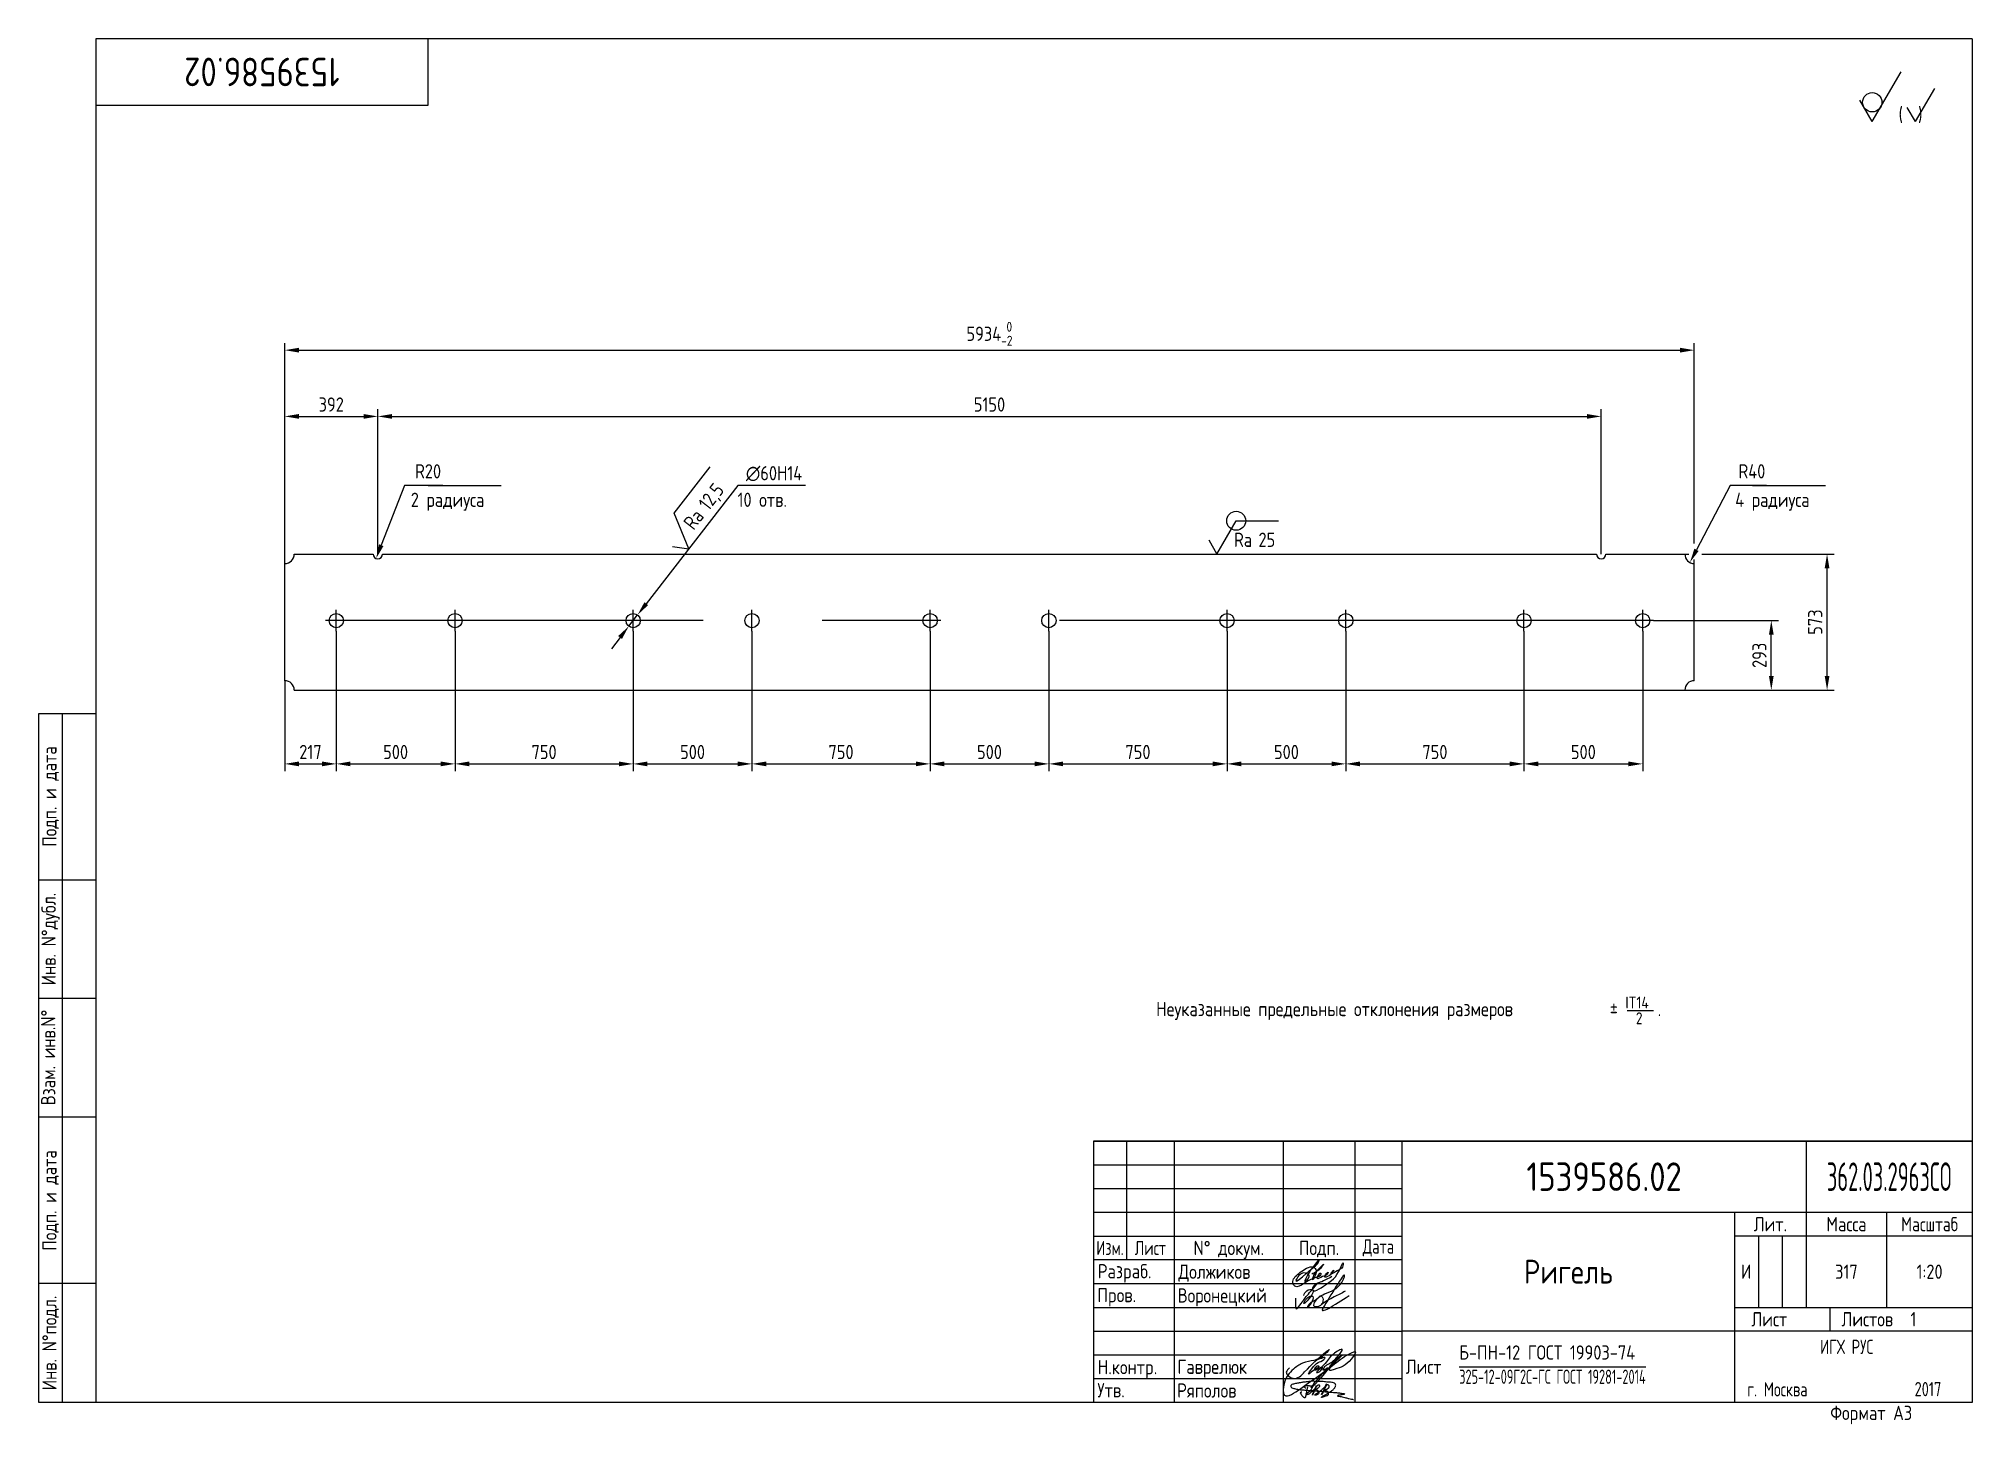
# Paper-space layout 'A3_protect' of a CAD drawing. Header units: millimetres. Extents: x 8 to 415, y 0 to 292.
# The model-space entities are those that its viewports show. They can reach past a viewport. Long polylines and large blocks are cut down to what shows.
import ezdxf
from ezdxf.enums import TextEntityAlignment as Align

# ---------------------------------------------------------------- set-up
doc = ezdxf.new("R2010")
doc.units = ezdxf.units.MM
doc.header["$LTSCALE"] = 5
doc.linetypes.add('CENTER', pattern=[2, 1.25, -0.25, 0.25, -0.25])
for name, color, linetype in [('Bord', 1, 'Continuous'), ('CEN', 5, 'CENTER'), ('Cont', 6, 'Continuous'), ('DIM', 7, 'Continuous'), ('Text', 3, 'Continuous'), ('Textb', 6, 'Continuous'), ('VPORTI', 7, 'Continuous')]:
    doc.layers.add(name, color=color, linetype=linetype)
doc.layers.get('VPORTI').off()
doc.styles.add('Style1', font='romans.shx', dxfattribs={"width": 0.8})
doc.dimstyles.new('DIA20', dxfattribs={"dimscale": 20, "dimtxt": 3, "dimasz": 3, "dimexe": 0.18, "dimexo": 0.0625, "dimgap": 1, "dimtad": 1, "dimtih": 1, "dimtoh": 1, "dimdec": 0, "dimdsep": 46, "dimtxsty": 'Style1', "dimcen": 0, "dimclrt": 3, "dimadec": 0, "dimazin": 0, "dimtfac": 1, "dimtdec": 0, "dimtmove": 0, "dimatfit": 3, "dimfxl": 1, "dimtolj": 1, "dimarcsym": 0})
doc.dimstyles.new('LIN20', dxfattribs={"dimscale": 20, "dimtxt": 3, "dimasz": 3, "dimexe": 1.5, "dimexo": 0, "dimgap": 1, "dimtad": 1, "dimdec": 4, "dimrnd": 1, "dimdsep": 46, "dimtxsty": 'Style1', "dimcen": 0, "dimclrt": 3, "dimadec": 0, "dimazin": 0, "dimtfac": 0.666667, "dimtdec": 4, "dimtmove": 0, "dimatfit": 3, "dimfxl": 1, "dimtolj": 1, "dimtzin": 0, "dimarcsym": 0})
doc.dimstyles.new('Rad20', dxfattribs={"dimscale": 20, "dimtxt": 3, "dimasz": 3, "dimexe": 1.25, "dimexo": 0, "dimgap": 1.5, "dimtad": 1, "dimtoh": 1, "dimtxsty": 'Style1', "dimcen": 2.5, "dimclrt": 3, "dimadec": 0, "dimazin": 0, "dimtfac": 1, "dimtmove": 0, "dimatfit": 3, "dimfxl": 1, "dimarcsym": 0})

# ---------------------------------------------------------------- blocks, each defined once
blk = doc.blocks.new('A3')
at = {"layer": 'Bord'}
for p, q in [((230, 55), (295, 55)), ((230, 50), (295, 50)), ((230, 45), (295, 45)), ((370, 40), (370, 25)), ((375, 40), (375, 25)), ((230, 30), (295, 30)), ((230, 25), (295, 25)), ((230, 20), (295, 20)), ((230, 15), (295, 15)), ((230, 10), (295, 10))]:
    blk.add_line(p, q, dxfattribs=at)
at = {"layer": 'Cont'}
for p, q in [((415, 292), (20, 292)), ((20, 292), (20, 5)), ((90, 278), (90, 292)), ((415, 292), (415, 5)), ((20, 278), (90, 278)), ((8, 5), (8, 150)), ((8, 150), (20, 150)), ((13, 5), (13, 150)), ((8, 115), (20, 115)), ((20, 90), (8, 90)), ((20, 65), (8, 65)), ((230, 60), (415, 60)), ((415, 60), (230, 60)), ((230, 60), (230, 5)), ((237, 60), (237, 35)), ((247, 60), (247, 5)), ((270, 5), (270, 60)), ((285, 60), (285, 5)), ((295, 5), (295, 60)), ((380, 60), (380, 25)), ((295, 45), (415, 45)), ((365, 5), (365, 45)), ((397, 25), (397, 45)), ((230, 40), (295, 40)), ((415, 40), (365, 40)), ((295, 35), (230, 35)), ((20, 30), (8, 30)), ((365, 25), (415, 25)), ((385, 25), (385, 20)), ((415, 20), (295, 20)), ((20, 5), (8, 5)), ((415, 5), (20, 5))]:
    blk.add_line(p, q, dxfattribs=at)
at = {"layer": 'Text', "style": 'Style1', "width": 0.8}
for s, p in [('Подп. и дата', (10.5, 132.5)), ('Инв. N%%dдубл.', (10.5, 102.5)), ('Взам. инв.N%%d ', (10, 78.38)), ('Подп. и дата', (10.5, 47.5)), ('Инв. N%%dподл.', (10.5, 17.5))]:
    blk.add_text(s, height=3, rotation=90, dxfattribs=at).set_placement(p, align=Align.MIDDLE)
at = {"layer": 'Text', "style": 'Style1'}
for s, width, p in [('Лит.', 0.8, (372.5, 42.5)), ('Масса', 0.8, (388.5, 42.5)), ('Масштаб', 0.75, (406, 42.5)), ('Изм.', 0.7, (233.5, 37.5)), ('Лист', 0.7, (242, 37.5)), ('N%%d докум.', 0.8, (258.5, 37.5)), ('Подп.', 0.8, (277.5, 37.5)), ('Лист', 0.8, (372.27, 22.5)), ('Листов', 0.8, (392.9, 22.5))]:
    blk.add_text(s, height=3, dxfattribs=dict(at, width=width)).set_placement(p, align=Align.MIDDLE_CENTER)
at = {"layer": 'Text', "style": 'Style1', "width": 0.7}
for s, p in [('Дата', (290, 37.5)), ('ИГХ РУС', (388.57, 16.69))]:
    blk.add_text(s, height=3, dxfattribs=at).set_placement(p, align=Align.MIDDLE)
at = {"layer": 'Text', "style": 'Style1'}
for s, width, p in [('Разpаб.', 0.8, (230.92, 31.1)), ('Пpов.', 0.8, (230.84, 26.08)), ('Н.контp.', 0.8, (230.92, 10.92)), ('Утв.', 0.8, (230.84, 6.06)), ('г. Москва', 0.7, (367.64, 6.25)), ('Фоpмат А3', 0.8, (385.11, 1.29))]:
    blk.add_text(s, height=3, dxfattribs=dict(at, width=width)).set_placement(p)
for tag, p, width in [('ФИО', (249, 31), 0.8), ('И', (366.3, 31.02), 0.8), ('ФИО', (249, 26), 0.8), ('ГОСТ_СОРТАМЕНТА', (307, 14), 0.8), ('ФИО', (249, 11), 0.8), ('ФИО', (249, 6), 0.8), ('2017', (402.85, 6.29), 0.7)]:
    blk.add_attdef(tag, p, '', height=3, dxfattribs=dict(at, width=width))
at = {"layer": 'Text', "style": 'Style1', "width": 0.8}
for tag, p in [('200', (388.5, 32.5)), ('1:20', (406, 32.5))]:
    blk.add_attdef(tag, text='', height=3, dxfattribs=at).set_placement(p, align=Align.MIDDLE)
blk.add_attdef('СБОРОЧНЫЙ_ЧЕРТЕЖ', text='', height=3, dxfattribs=at).set_placement((330, 21.3), align=Align.CENTER)
for tag, p in [('1', (379, 22.5)), ('2', (402.6, 22.5))]:
    blk.add_attdef(tag, text='', height=3, dxfattribs=at).set_placement(p, align=Align.MIDDLE_CENTER)
blk.add_attdef('ЛИСТ', text='', height=3, dxfattribs=at).set_placement((295.75, 12.5), align=Align.MIDDLE_LEFT)
at = {"layer": 'Text', "style": 'Style1', "width": 0.7}
blk.add_attdef('%%OГОСТ_ТЕХ._ТРЕБОВАНИЙ', text='', height=3, dxfattribs=at).set_placement((307, 8), align=Align.BOTTOM_LEFT)
at = {"layer": 'Textb', "style": 'Style1', "width": 0.8}
blk.add_attdef('1234567', (79, 290), '', height=6, rotation=180, dxfattribs=at)
blk.add_attdef('1234567', (333.4, 48), '', height=6, dxfattribs=at)
for tag, height, p in [('123ХЯ', 6, (393.62, 48)), ('НАИМЕНОВАНИЕ', 5, (330, 30))]:
    blk.add_attdef(tag, text='', height=height, dxfattribs=at).set_placement(p, align=Align.CENTER)
blk = doc.blocks.new('sherISO_12')
at = {"layer": 'Cont'}
for q in [(-15, -6.96), (-23.66, -12.96)]:
    blk.add_line((-21.06, -17.46), q, dxfattribs=at)
blk.add_circle((-21.06, -13.39), 2.03, dxfattribs=at)
at = {"layer": 'Text'}
for q in [(-7.92, -10.46), (-13.69, -14.46)]:
    blk.add_line((-11.96, -17.46), q, dxfattribs=at)
at = {"layer": 'Text', "style": 'Style1', "width": 0.8}
blk.add_text('(  )', height=3, dxfattribs=at).set_placement((-15.53, -17.46))
blk = doc.blocks.new('*D9')
at = {"layer": 'Defpoints', "color": 0, "transparency": 16777216}
for p in [(22592.6, 169.9), (23088.7, 169.9), (22724.6, -123.1)]:
    blk.add_point(p, dxfattribs=at)
at = {"layer": 'DIM', "color": 0, "lineweight": -2, "transparency": 16777216}
for p, q in [((22592.6, 169.9), (23118.7, 169.9)), ((23088.7, -63.1), (23088.7, 109.9)), ((22724.6, -123.1), (23118.7, -123.1))]:
    blk.add_line(p, q, dxfattribs=at)
at = {"layer": 'DIM', "color": 0, "transparency": 16777216}
for points in [[(23078.7, 109.9), (23098.7, 109.9), (23088.7, 169.9)], [(23078.7, -63.1), (23098.7, -63.1), (23088.7, -123.1)]]:
    blk.add_solid(points, dxfattribs=at)
at = {"layer": 'DIM', "color": 3, "transparency": 16777216, "insert": (23038.7, 23.4), "char_height": 60, "attachment_point": 5, "rotation": 90, "style": 'Style1'}
blk.add_mtext('\\A1;293', dxfattribs=at)
blk = doc.blocks.new('*D10')
at = {"layer": 'Defpoints', "color": 0, "transparency": 16777216}
for p in [(22796.4, 449.9), (23323.5, 449.9), (22724.6, -123.1)]:
    blk.add_point(p, dxfattribs=at)
at = {"layer": 'DIM', "color": 0, "lineweight": -2, "transparency": 16777216}
for p, q in [((22796.4, 449.9), (23353.5, 449.9)), ((23323.5, -63.1), (23323.5, 389.9)), ((22724.6, -123.1), (23353.5, -123.1))]:
    blk.add_line(p, q, dxfattribs=at)
at = {"layer": 'DIM', "color": 0, "transparency": 16777216}
for points in [[(23313.5, 389.9), (23333.5, 389.9), (23323.5, 449.9)], [(23313.5, -63.1), (23333.5, -63.1), (23323.5, -123.1)]]:
    blk.add_solid(points, dxfattribs=at)
at = {"layer": 'DIM', "color": 3, "transparency": 16777216, "insert": (23273.5, 163.4), "char_height": 60, "attachment_point": 5, "rotation": 90, "style": 'Style1'}
blk.add_mtext('\\A1;573', dxfattribs=at)
blk = doc.blocks.new('*D11')
at = {"layer": 'Defpoints', "color": 0, "transparency": 16777216}
for p in [(17222.6, 1029.2), (16830.6, 409.9), (17222.6, 449.9)]:
    blk.add_point(p, dxfattribs=at)
at = {"layer": 'DIM', "color": 0, "lineweight": -2, "transparency": 16777216}
for p, q in [((16830.6, 409.9), (16830.6, 1059.2)), ((17222.6, 449.9), (17222.6, 1059.2)), ((16890.6, 1029.2), (17162.6, 1029.2))]:
    blk.add_line(p, q, dxfattribs=at)
at = {"layer": 'DIM', "color": 0, "transparency": 16777216}
for points in [[(16890.6, 1039.2), (16890.6, 1019.2), (16830.6, 1029.2)], [(17162.6, 1039.2), (17162.6, 1019.2), (17222.6, 1029.2)]]:
    blk.add_solid(points, dxfattribs=at)
at = {"layer": 'DIM', "color": 3, "transparency": 16777216, "insert": (17026.6, 1079.2), "char_height": 60, "attachment_point": 5, "style": 'Style1'}
blk.add_mtext('\\A1;392', dxfattribs=at)
blk = doc.blocks.new('*D12')
at = {"layer": 'Defpoints', "color": 0, "transparency": 16777216}
for p in [(22372.6, 1029.2), (17222.6, 449.9), (22372.6, 449.9)]:
    blk.add_point(p, dxfattribs=at)
at = {"layer": 'DIM', "color": 0, "lineweight": -2, "transparency": 16777216}
for p, q in [((17222.6, 449.9), (17222.6, 1059.2)), ((22372.6, 449.9), (22372.6, 1059.2)), ((17282.6, 1029.2), (22312.6, 1029.2))]:
    blk.add_line(p, q, dxfattribs=at)
at = {"layer": 'DIM', "color": 0, "transparency": 16777216}
for points in [[(17282.6, 1039.2), (17282.6, 1019.2), (17222.6, 1029.2)], [(22312.6, 1039.2), (22312.6, 1019.2), (22372.6, 1029.2)]]:
    blk.add_solid(points, dxfattribs=at)
at = {"layer": 'DIM', "color": 3, "transparency": 16777216, "insert": (19797.6, 1079.2), "char_height": 60, "attachment_point": 5, "style": 'Style1'}
blk.add_mtext('\\A1;5150', dxfattribs=at)
blk = doc.blocks.new('*D13')
at = {"layer": 'Defpoints', "color": 0, "transparency": 16777216}
for p in [(22764.6, 1308), (22764.6, 493.8), (16830.6, 409.9)]:
    blk.add_point(p, dxfattribs=at)
at = {"layer": 'DIM', "color": 0, "lineweight": -2, "transparency": 16777216}
for p, q in [((16830.6, 409.9), (16830.6, 1338)), ((16890.6, 1308), (22704.6, 1308)), ((22764.6, 493.8), (22764.6, 1338))]:
    blk.add_line(p, q, dxfattribs=at)
at = {"layer": 'DIM', "color": 0, "transparency": 16777216}
for points in [[(16890.6, 1318), (16890.6, 1298), (16830.6, 1308)], [(22704.6, 1318), (22704.6, 1298), (22764.6, 1308)]]:
    blk.add_solid(points, dxfattribs=at)
at = {"layer": 'DIM', "color": 3, "transparency": 16777216, "insert": (19797.6, 1377), "char_height": 60, "attachment_point": 5, "style": 'Style1'}
blk.add_mtext('\\A1;\\A1;5934{\\H0.7x;\\S 0^ -2;}', dxfattribs=at)
blk = doc.blocks.new('A$C6CF913E7')
at = {"layer": 'Text'}
blk.add_circle((0, 0), 2, dxfattribs=at)
blk = doc.blocks.new('sherISO_07')
at = {"layer": 'Text'}
blk.add_line((4.04, 7), (12.93, 7), dxfattribs=at)
blk.add_lwpolyline([(-1.73, 3), (0, 0), (4.04, 7)], dxfattribs=at)
blk.add_blockref('A$C6CF913E7', (4.04, 7))
at = {"layer": 'Text', "style": 'Style1', "width": 0.8}
blk.add_text('Ra', height=3, dxfattribs=at).set_placement((3.58, 1.5))
blk.add_attdef('25', (8.73, 1.5), '', height=3, dxfattribs=at)
blk = doc.blocks.new('*D14')
at = {"layer": 'Defpoints', "color": 0, "transparency": 16777216}
for p in [(17047.6, 124.9), (16830.6, -83.1), (17047.6, -433.4)]:
    blk.add_point(p, dxfattribs=at)
at = {"layer": 'DIM', "color": 0, "lineweight": -2, "transparency": 16777216}
for p, q in [((17047.6, 124.9), (17047.6, -463.4)), ((16830.6, -83.1), (16830.6, -463.4)), ((16890.6, -433.4), (16987.6, -433.4))]:
    blk.add_line(p, q, dxfattribs=at)
at = {"layer": 'DIM', "color": 0, "transparency": 16777216}
for points in [[(16890.6, -423.4), (16890.6, -443.4), (16830.6, -433.4)], [(16987.6, -423.4), (16987.6, -443.4), (17047.6, -433.4)]]:
    blk.add_solid(points, dxfattribs=at)
at = {"layer": 'DIM', "color": 3, "transparency": 16777216, "insert": (16939.1, -383.4), "char_height": 60, "attachment_point": 5, "style": 'Style1'}
blk.add_mtext('\\A1;217', dxfattribs=at)
blk = doc.blocks.new('*D15')
at = {"layer": 'Defpoints', "color": 0, "transparency": 16777216}
for p in [(17047.6, 124.9), (17547.6, 124.9), (17547.6, -433.4)]:
    blk.add_point(p, dxfattribs=at)
at = {"layer": 'DIM', "color": 0, "lineweight": -2, "transparency": 16777216}
for p, q in [((17047.6, 124.9), (17047.6, -463.4)), ((17547.6, 124.9), (17547.6, -463.4)), ((17107.6, -433.4), (17487.6, -433.4))]:
    blk.add_line(p, q, dxfattribs=at)
at = {"layer": 'DIM', "color": 0, "transparency": 16777216}
for points in [[(17107.6, -423.4), (17107.6, -443.4), (17047.6, -433.4)], [(17487.6, -423.4), (17487.6, -443.4), (17547.6, -433.4)]]:
    blk.add_solid(points, dxfattribs=at)
at = {"layer": 'DIM', "color": 3, "transparency": 16777216, "insert": (17297.6, -383.4), "char_height": 60, "attachment_point": 5, "style": 'Style1'}
blk.add_mtext('\\A1;500', dxfattribs=at)
blk = doc.blocks.new('*D16')
at = {"layer": 'Defpoints', "color": 0, "transparency": 16777216}
for p in [(17547.6, 124.9), (18297.6, 124.9), (18297.6, -433.4)]:
    blk.add_point(p, dxfattribs=at)
at = {"layer": 'DIM', "color": 0, "lineweight": -2, "transparency": 16777216}
for p, q in [((17547.6, 124.9), (17547.6, -463.4)), ((18297.6, 124.9), (18297.6, -463.4)), ((17607.6, -433.4), (18237.6, -433.4))]:
    blk.add_line(p, q, dxfattribs=at)
at = {"layer": 'DIM', "color": 0, "transparency": 16777216}
for points in [[(17607.6, -423.4), (17607.6, -443.4), (17547.6, -433.4)], [(18237.6, -423.4), (18237.6, -443.4), (18297.6, -433.4)]]:
    blk.add_solid(points, dxfattribs=at)
at = {"layer": 'DIM', "color": 3, "transparency": 16777216, "insert": (17922.6, -383.4), "char_height": 60, "attachment_point": 5, "style": 'Style1'}
blk.add_mtext('\\A1;750', dxfattribs=at)
blk = doc.blocks.new('*D17')
at = {"layer": 'Defpoints', "color": 0, "transparency": 16777216}
for p in [(18297.6, 124.9), (18797.6, 124.9), (18797.6, -433.4)]:
    blk.add_point(p, dxfattribs=at)
at = {"layer": 'DIM', "color": 0, "lineweight": -2, "transparency": 16777216}
for p, q in [((18297.6, 124.9), (18297.6, -463.4)), ((18797.6, 124.9), (18797.6, -463.4)), ((18357.6, -433.4), (18737.6, -433.4))]:
    blk.add_line(p, q, dxfattribs=at)
at = {"layer": 'DIM', "color": 0, "transparency": 16777216}
for points in [[(18357.6, -423.4), (18357.6, -443.4), (18297.6, -433.4)], [(18737.6, -423.4), (18737.6, -443.4), (18797.6, -433.4)]]:
    blk.add_solid(points, dxfattribs=at)
at = {"layer": 'DIM', "color": 3, "transparency": 16777216, "insert": (18547.6, -383.4), "char_height": 60, "attachment_point": 5, "style": 'Style1'}
blk.add_mtext('\\A1;500', dxfattribs=at)
blk = doc.blocks.new('*D18')
at = {"layer": 'Defpoints', "color": 0, "transparency": 16777216}
for p in [(18797.6, 124.9), (19547.6, 124.9), (19547.6, -433.4)]:
    blk.add_point(p, dxfattribs=at)
at = {"layer": 'DIM', "color": 0, "lineweight": -2, "transparency": 16777216}
for p, q in [((18797.6, 124.9), (18797.6, -463.4)), ((19547.6, 124.9), (19547.6, -463.4)), ((18857.6, -433.4), (19487.6, -433.4))]:
    blk.add_line(p, q, dxfattribs=at)
at = {"layer": 'DIM', "color": 0, "transparency": 16777216}
for points in [[(18857.6, -423.4), (18857.6, -443.4), (18797.6, -433.4)], [(19487.6, -423.4), (19487.6, -443.4), (19547.6, -433.4)]]:
    blk.add_solid(points, dxfattribs=at)
at = {"layer": 'DIM', "color": 3, "transparency": 16777216, "insert": (19172.6, -383.4), "char_height": 60, "attachment_point": 5, "style": 'Style1'}
blk.add_mtext('\\A1;750', dxfattribs=at)
blk = doc.blocks.new('*D19')
at = {"layer": 'Defpoints', "color": 0, "transparency": 16777216}
for p in [(19547.6, 124.9), (20047.6, 124.9), (20047.6, -433.4)]:
    blk.add_point(p, dxfattribs=at)
at = {"layer": 'DIM', "color": 0, "lineweight": -2, "transparency": 16777216}
for p, q in [((19547.6, 124.9), (19547.6, -463.4)), ((20047.6, 124.9), (20047.6, -463.4)), ((19607.6, -433.4), (19987.6, -433.4))]:
    blk.add_line(p, q, dxfattribs=at)
at = {"layer": 'DIM', "color": 0, "transparency": 16777216}
for points in [[(19607.6, -423.4), (19607.6, -443.4), (19547.6, -433.4)], [(19987.6, -423.4), (19987.6, -443.4), (20047.6, -433.4)]]:
    blk.add_solid(points, dxfattribs=at)
at = {"layer": 'DIM', "color": 3, "transparency": 16777216, "insert": (19797.6, -383.4), "char_height": 60, "attachment_point": 5, "style": 'Style1'}
blk.add_mtext('\\A1;500', dxfattribs=at)
blk = doc.blocks.new('*D20')
at = {"layer": 'Defpoints', "color": 0, "transparency": 16777216}
for p in [(20047.6, 124.9), (20797.6, 124.9), (20797.6, -433.4)]:
    blk.add_point(p, dxfattribs=at)
at = {"layer": 'DIM', "color": 0, "lineweight": -2, "transparency": 16777216}
for p, q in [((20047.6, 124.9), (20047.6, -463.4)), ((20797.6, 124.9), (20797.6, -463.4)), ((20107.6, -433.4), (20737.6, -433.4))]:
    blk.add_line(p, q, dxfattribs=at)
at = {"layer": 'DIM', "color": 0, "transparency": 16777216}
for points in [[(20107.6, -423.4), (20107.6, -443.4), (20047.6, -433.4)], [(20737.6, -423.4), (20737.6, -443.4), (20797.6, -433.4)]]:
    blk.add_solid(points, dxfattribs=at)
at = {"layer": 'DIM', "color": 3, "transparency": 16777216, "insert": (20422.6, -383.4), "char_height": 60, "attachment_point": 5, "style": 'Style1'}
blk.add_mtext('\\A1;750', dxfattribs=at)
blk = doc.blocks.new('*D21')
at = {"layer": 'Defpoints', "color": 0, "transparency": 16777216}
for p in [(20797.6, 124.9), (21297.6, 124.9), (21297.6, -433.4)]:
    blk.add_point(p, dxfattribs=at)
at = {"layer": 'DIM', "color": 0, "lineweight": -2, "transparency": 16777216}
for p, q in [((20797.6, 124.9), (20797.6, -463.4)), ((21297.6, 124.9), (21297.6, -463.4)), ((20857.6, -433.4), (21237.6, -433.4))]:
    blk.add_line(p, q, dxfattribs=at)
at = {"layer": 'DIM', "color": 0, "transparency": 16777216}
for points in [[(20857.6, -423.4), (20857.6, -443.4), (20797.6, -433.4)], [(21237.6, -423.4), (21237.6, -443.4), (21297.6, -433.4)]]:
    blk.add_solid(points, dxfattribs=at)
at = {"layer": 'DIM', "color": 3, "transparency": 16777216, "insert": (21047.6, -383.4), "char_height": 60, "attachment_point": 5, "style": 'Style1'}
blk.add_mtext('\\A1;500', dxfattribs=at)
blk = doc.blocks.new('*D22')
at = {"layer": 'Defpoints', "color": 0, "transparency": 16777216}
for p in [(21297.6, 124.9), (22047.6, 124.9), (22047.6, -433.4)]:
    blk.add_point(p, dxfattribs=at)
at = {"layer": 'DIM', "color": 0, "lineweight": -2, "transparency": 16777216}
for p, q in [((21297.6, 124.9), (21297.6, -463.4)), ((22047.6, 124.9), (22047.6, -463.4)), ((21357.6, -433.4), (21987.6, -433.4))]:
    blk.add_line(p, q, dxfattribs=at)
at = {"layer": 'DIM', "color": 0, "transparency": 16777216}
for points in [[(21357.6, -423.4), (21357.6, -443.4), (21297.6, -433.4)], [(21987.6, -423.4), (21987.6, -443.4), (22047.6, -433.4)]]:
    blk.add_solid(points, dxfattribs=at)
at = {"layer": 'DIM', "color": 3, "transparency": 16777216, "insert": (21672.6, -383.4), "char_height": 60, "attachment_point": 5, "style": 'Style1'}
blk.add_mtext('\\A1;750', dxfattribs=at)
blk = doc.blocks.new('*D23')
at = {"layer": 'Defpoints', "color": 0, "transparency": 16777216}
for p in [(22047.6, 124.9), (22547.6, 124.9), (22547.6, -433.4)]:
    blk.add_point(p, dxfattribs=at)
at = {"layer": 'DIM', "color": 0, "lineweight": -2, "transparency": 16777216}
for p, q in [((22047.6, 124.9), (22047.6, -463.4)), ((22547.6, 124.9), (22547.6, -463.4)), ((22107.6, -433.4), (22487.6, -433.4))]:
    blk.add_line(p, q, dxfattribs=at)
at = {"layer": 'DIM', "color": 0, "transparency": 16777216}
for points in [[(22107.6, -423.4), (22107.6, -443.4), (22047.6, -433.4)], [(22487.6, -423.4), (22487.6, -443.4), (22547.6, -433.4)]]:
    blk.add_solid(points, dxfattribs=at)
at = {"layer": 'DIM', "color": 3, "transparency": 16777216, "insert": (22297.6, -383.4), "char_height": 60, "attachment_point": 5, "style": 'Style1'}
blk.add_mtext('\\A1;500', dxfattribs=at)
blk = doc.blocks.new('*D24')
at = {"layer": 'Defpoints', "color": 0, "transparency": 16777216}
for p in [(18316, 193.6), (18279.3, 146.2)]:
    blk.add_point(p, dxfattribs=at)
at = {"layer": 'DIM', "color": 0, "lineweight": -2, "transparency": 16777216}
for p, q in [((18738, 738.2), (18352.8, 241)), ((19023.1, 738.2), (18738, 738.2)), ((18279.3, 146.2), (18316, 193.6)), ((18242.5, 98.7), (18205.8, 51.3))]:
    blk.add_line(p, q, dxfattribs=at)
at = {"layer": 'DIM', "color": 0, "transparency": 16777216}
for points in [[(18344.9, 247.1), (18360.7, 234.9), (18316, 193.6)], [(18234.6, 104.8), (18250.4, 92.6), (18279.3, 146.2)]]:
    blk.add_solid(points, dxfattribs=at)
at = {"layer": 'DIM', "color": 3, "transparency": 16777216, "insert": (18890.6, 788.2), "char_height": 60, "attachment_point": 5, "style": 'Style1'}
blk.add_mtext('\\A1;∅60H14', dxfattribs=at)
blk = doc.blocks.new('sherISO_01')
at = {"layer": 'Text'}
blk.add_line((4.04, 7), (16.36, 7), dxfattribs=at)
blk.add_lwpolyline([(-1.73, 3), (0, 0), (4.04, 7)], dxfattribs=at)
at = {"layer": 'Text', "style": 'Style1', "width": 0.8}
blk.add_text('Ra', height=3, dxfattribs=at).set_placement((3.58, 1.5))
blk.add_attdef('12,5', (8.73, 1.5), '', height=3, dxfattribs=at)
blk = doc.blocks.new('*D27')
at = {"layer": 'Defpoints', "color": 0, "transparency": 16777216}
for p in [(17215.4, 431.2), (17222.6, 449.9)]:
    blk.add_point(p, dxfattribs=at)
at = {"layer": 'DIM', "color": 0, "linetype": 'ByBlock', "lineweight": -2, "transparency": 16777216}
for p, q in [((17335.6, 738.2), (17237.2, 487.1)), ((17495.9, 738.2), (17335.6, 738.2))]:
    blk.add_line(p, q, dxfattribs=at)
at = {"layer": 'DIM', "color": 0, "transparency": 16777216}
blk.add_solid([(17227.9, 490.8), (17246.5, 483.5), (17215.4, 431.2)], dxfattribs=at)
at = {"layer": 'DIM', "color": 3, "transparency": 16777216, "insert": (17434.2, 798.2), "char_height": 60, "attachment_point": 5, "style": 'Style1'}
blk.add_mtext('R20', dxfattribs=at)
blk = doc.blocks.new('*D28')
at = {"layer": 'Defpoints', "color": 0, "transparency": 16777216}
for p in [(22746.1, 414.4), (22764.6, 449.9)]:
    blk.add_point(p, dxfattribs=at)
at = {"layer": 'DIM', "color": 0, "linetype": 'ByBlock', "lineweight": -2, "transparency": 16777216}
for p, q in [((22915.4, 738.2), (22773.9, 467.6)), ((23068.8, 738.2), (22915.4, 738.2))]:
    blk.add_line(p, q, dxfattribs=at)
at = {"layer": 'DIM', "color": 0, "transparency": 16777216}
blk.add_solid([(22765, 472.2), (22782.8, 463), (22746.1, 414.4)], dxfattribs=at)
at = {"layer": 'DIM', "color": 3, "transparency": 16777216, "insert": (23007.1, 798.2), "char_height": 60, "attachment_point": 5, "style": 'Style1'}
blk.add_mtext('R40', dxfattribs=at)

msp = doc.modelspace()

# ---------------------------------------------------------------- linework, layer by layer
at = {"layer": 'CEN'}
for p, q in [((22592.64614, 169.86703), (17002.64614, 169.86703)), ((17047.64614, 124.86703), (17047.64614, 214.86703)), ((17547.64614, 124.86703), (17547.64614, 214.86703)), ((18297.64614, 124.86703), (18297.64614, 214.86703)), ((18797.64614, 124.86703), (18797.64614, 214.86703)), ((19547.64614, 124.86703), (19547.64614, 214.86703)), ((20047.64614, 124.86703), (20047.64614, 214.86703)), ((20797.64614, 124.86703), (20797.64614, 214.86703)), ((21297.64614, 124.86703), (21297.64614, 214.86703)), ((22047.64614, 124.86703), (22047.64614, 214.86703)), ((22547.64614, 124.86703), (22547.64614, 214.86703))]:
    msp.add_line(p, q, dxfattribs=at)
at = {"layer": 'Cont'}
for p, q in [((16830.64614, -83.13297), (16830.64614, 409.86703)), ((16870.64614, 449.86703), (17202.64614, 449.86703)), ((17242.64614, 449.86703), (22352.64614, 449.86703)), ((22392.64614, 449.86703), (22724.64614, 449.86703)), ((22764.64614, -83.13297), (22764.64614, 409.86703)), ((16870.64614, -123.13297), (22724.64614, -123.13297))]:
    msp.add_line(p, q, dxfattribs=at)
for centre in [(17047.64614, 169.86703), (17547.64614, 169.86703), (18297.64614, 169.86703), (18797.64614, 169.86703), (19547.64614, 169.86703), (20047.64614, 169.86703), (20797.64614, 169.86703), (21297.64614, 169.86703), (22047.64614, 169.86703), (22547.64614, 169.86703)]:
    msp.add_circle(centre, 30, dxfattribs=at)
for centre, radius, start, end in [((16830.64614, 449.86703), 40, 270, 360), ((17222.64614, 449.86703), 20, 180, 0), ((22372.64614, 449.86703), 20, 180, 360), ((22764.64614, 449.86703), 40, 180, 270), ((16830.64614, -123.13297), 40, 360, 90), ((22764.64614, -123.13297), 40, 90, 180)]:
    msp.add_arc(centre, radius, start, end, dxfattribs=at)
at = {"layer": 'DIM'}
for p, q in [((17434.54821, 738.18752), (17741.99884, 738.18752)), ((23009.92061, 738.18752), (23317.37124, 738.18752)), ((22724.64614, 449.86703), (22742.10808, 449.86703)), ((22764.64614, 409.86703), (22764.64614, 426.5765))]:
    msp.add_line(p, q, dxfattribs=at)

# ---------------------------------------------------------------- block references
at = {"layer": 'DIM', "xscale": 20, "yscale": 20, "zscale": 20, "rotation": 52.23320395536953}
msp.add_blockref('sherISO_01', (18532.02319, 472.23591), dxfattribs=at).add_auto_attribs({'12,5': '12,5'})
at = {"layer": 'DIM', "xscale": 20, "yscale": 20, "zscale": 20}
msp.add_blockref('sherISO_07', (20755.32772, 449.86703), dxfattribs=at).add_auto_attribs({'25': '25'})

# ---------------------------------------------------------------- texts
at = {"layer": 'DIM', "color": 3, "style": 'Style1', "width": 0.8}
for s, p in [('2 радиуса', (17361.47779, 648.18752)), ('10 отв.', (18737.04984, 648.18752)), ('4 радиуса', (22936.85019, 648.18752))]:
    msp.add_text(s, height=60, dxfattribs=at).set_placement(p)

# ---------------------------------------------------------------- dimensions: what is measured, and where the dimension line sits
at = {"layer": 'DIM'}
dim = msp.add_linear_dim(base=(22764.64614, 1308.02601), p1=(16830.64614, 409.86703), p2=(22764.64614, 493.81586), text='\\A1;<>{\\H0.7x;\\S 0^ -2;}', dimstyle='LIN20', dxfattribs=at)
dim.commit()
dim.dimension.update_dxf_attribs({"geometry": '*D13', "text_midpoint": (19797.64614, 1377.02601)})
for base, p1, p2, picture, middle in [((17222.64614, 1029.20754), (16830.64614, 409.86703), (17222.64614, 449.86703), '*D11', (17026.64614, 1079.20754)), ((22372.64614, 1029.20754), (17222.64614, 449.86703), (22372.64614, 449.86703), '*D12', (19797.64614, 1079.20754)), ((17047.64614, -433.41447), (16830.64614, -83.13297), (17047.64614, 124.86703), '*D14', (16939.14614, -383.41447)), ((17547.64614, -433.41447), (17047.64614, 124.86703), (17547.64614, 124.86703), '*D15', (17297.64614, -383.41447)), ((18297.64614, -433.41447), (17547.64614, 124.86703), (18297.64614, 124.86703), '*D16', (17922.64614, -383.41447)), ((18797.64614, -433.41447), (18297.64614, 124.86703), (18797.64614, 124.86703), '*D17', (18547.64614, -383.41447)), ((19547.64614, -433.41447), (18797.64614, 124.86703), (19547.64614, 124.86703), '*D18', (19172.64614, -383.41447)), ((20047.64614, -433.41447), (19547.64614, 124.86703), (20047.64614, 124.86703), '*D19', (19797.64614, -383.41447)), ((20797.64614, -433.41447), (20047.64614, 124.86703), (20797.64614, 124.86703), '*D20', (20422.64614, -383.41447)), ((21297.64614, -433.41447), (20797.64614, 124.86703), (21297.64614, 124.86703), '*D21', (21047.64614, -383.41447)), ((22047.64614, -433.41447), (21297.64614, 124.86703), (22047.64614, 124.86703), '*D22', (21672.64614, -383.41447)), ((22547.64614, -433.41447), (22047.64614, 124.86703), (22547.64614, 124.86703), '*D23', (22297.64614, -383.41447))]:
    dim = msp.add_linear_dim(base=base, p1=p1, p2=p2, dimstyle='LIN20', dxfattribs=at)
    dim.commit()
    dim.dimension.update_dxf_attribs({"geometry": picture, "text_midpoint": middle})
for center, mpoint, picture, middle in [((17222.64614, 449.86703), (17215.35256, 431.24437), '*D27', (17335.56705, 738.18752)), ((22764.64614, 449.86703), (22746.11595, 414.41803), '*D28', (22915.35937, 738.18752))]:
    dim = msp.add_radius_dim(center=center, mpoint=mpoint, dimstyle='Rad20', override={"dimtmove": 1, "dimarcsym": 1}, dxfattribs=at)
    dim.commit()
    dim.dimension.update_dxf_attribs({"geometry": picture, "text_midpoint": middle, "dimtype": 164})
dim = msp.add_diameter_dim_2p(p1=(18279.27145, 146.15267), p2=(18316.02083, 193.58139), text='<>H14', dimstyle='DIA20', dxfattribs=at)
dim.commit()
dim.dimension.update_dxf_attribs({"geometry": '*D24', "text_midpoint": (18890.57147, 738.18752), "dimtype": 163})
for base, p2, picture, middle in [((23323.46287, 449.86703), (22796.4461, 449.86703), '*D10', (23273.46287, 163.36703)), ((23088.74308, 169.86703), (22592.64614, 169.86703), '*D9', (23038.74308, 23.36703))]:
    dim = msp.add_linear_dim(base=base, p1=(22724.64614, -123.13297), p2=p2, angle=90, dimstyle='LIN20', dxfattribs=at)
    dim.commit()
    dim.dimension.update_dxf_attribs({"geometry": picture, "text_midpoint": middle})

psp = doc.layouts.new('A3_protect')

# ---------------------------------------------------------------- linework, layer by layer
at = {"layer": 'Text'}
psp.add_line((342.36, 87.49), (347.88, 87.49), dxfattribs=at)
for points, knots in [([(280.17, 31.46), (279.41, 31.04), (278.1, 30.32), (276.23, 29.74), (275.9, 27.8), (280.83, 30.91), (281.16, 31.52), (282.57, 34.54), (282.54, 33.11), (281.66, 32.98), (279.47, 31.51), (280.78, 33.26), (280.25, 31.74), (277.73, 30.64), (279.62, 32.81), (279.07, 31.61), (278.34, 31.64), (276.48, 30.4), (277.82, 32.66), (277.94, 31.56), (276.03, 31.12), (274.76, 30.29), (272.61, 28.94), (271.56, 30.67), (273.07, 32.09), (274.48, 33.05), (275.75, 33.69), (276.72, 33.28), (277.13, 32.28), (275.83, 29.97), (276.52, 32.26), (277.13, 32.71), (278.78, 34.52), (277.79, 33.07), (277.06, 32.53), (276.25, 32.13), (276.01, 32.01)], [0, 0, 0, 0, 2.703743, 4.672825, 5.02799, 7.955933, 13.437489, 13.883188, 14.189441, 16.413959, 17.478513, 18.47964, 18.959294, 20.910841, 22.003091, 22.470554, 23.533771, 24.710748, 26.01626, 26.201331, 27.488187, 30.382065, 32.258784, 33.069724, 35.439902, 37.010787, 38.612861, 39.32109, 39.818865, 41.83144, 42.782113, 44.494961, 45.867914, 46.467245, 48.290622, 49.101188, 49.101188, 49.101188, 49.101188]), ([(274.53, 30.68), (274.95, 31.6), (275.48, 32.78), (277.75, 35.35), (277.3, 34.18), (275.8, 33.15), (271.59, 29.04), (273.24, 31.79), (274.22, 32.47), (275.78, 31.78), (275.15, 30.97), (274.63, 30.28), (274.46, 30.55), (274.5, 30.63), (274.53, 30.68)], [0, 0, 0, 0, 4.062617, 5.226919, 5.800291, 6.663227, 11.774431, 12.938639, 14.11351, 15.354081, 16.396133, 16.918576, 17.03251, 17.182794, 17.182794, 17.182794, 17.182794]), ([(274.26, 27.49), (274.42, 27.87), (274.73, 28.62), (277.23, 29.18), (275.43, 26.73), (273.91, 25.39), (274.96, 27.39), (277.11, 27.46), (274.64, 24.16), (275.7, 26.37), (276.86, 26.27), (277.83, 27.77), (278.67, 26.39), (277.84, 25.06), (275.81, 25.05), (277.39, 27.46), (279.79, 28.13), (282.16, 29.41), (283.65, 33.84), (279.87, 27.31), (277.21, 23.17), (280.68, 25.44), (283.82, 27.49)], [0, 0, 0, 0, 1.213353, 2.399709, 5.497648, 5.861317, 7.611627, 8.43806, 10.837371, 11.583123, 13.461301, 14.534506, 15.162086, 17.217848, 17.944717, 20.123775, 21.948027, 26.460707, 27.144718, 34.52243, 35.159468, 41.304292, 41.304292, 41.304292, 41.304292]), ([(272.57, 26.93), (272.53, 26.48), (272.46, 25.82), (272.62, 24.28), (273.95, 26.18), (275.08, 27.61), (276.46, 29.22), (277.27, 30.16)], [0, 0, 0, 0, 1.523947, 2.237958, 3.351836, 5.856423, 9.374056, 9.374056, 9.374056, 9.374056]), ([(283, 28.38), (282.23, 27.99), (280.51, 27.12), (278.84, 26.16), (277.92, 25.64)], [0, 0, 0, 0, 2.587978, 5.77327, 5.77327, 5.77327, 5.77327]), ([(271.31, 12.3), (270.97, 11.99), (270.09, 11.19), (272.48, 9.33), (275.61, 12.58), (277.11, 14.2), (280, 16.42), (278.1, 14.34), (276.68, 13.82), (273.99, 13.43), (271.69, 11.77), (269.95, 9.73), (269.8, 5.21), (275.96, 9.58), (279.71, 12.18), (283, 14.89), (285.67, 16.02), (283.35, 12.68), (282.06, 12.37), (278.74, 11.31), (281.01, 13.74), (283.08, 15.46), (280.39, 13.65), (279.29, 11.55), (274.5, 6.42), (277.1, 9.91), (280.22, 13.13), (278.09, 11.33), (278.64, 12.65), (279.8, 13.18), (280.98, 14.04), (283.24, 16.89), (279.62, 14.78), (279.33, 13.47), (276.28, 10.87), (277.9, 11.56), (278.5, 12.79), (277.44, 12.01), (276.14, 11.48), (277.2, 13.13), (277.55, 12.41), (276.48, 11.95), (274.68, 10.19), (276.17, 12.43), (277.08, 13.39), (278.24, 13.71), (279.2, 14.74), (277.95, 14.26), (276.91, 13.86)], [0, 0, 0, 0, 1.17994, 3.087717, 5.863103, 12.338328, 12.854096, 14.088578, 16.834551, 19.302558, 21.570562, 25.210018, 27.650956, 31.348291, 40.129863, 44.562748, 45.223917, 46.979401, 51.214655, 52.099288, 55.323111, 56.227801, 58.471865, 60.028126, 65.752911, 68.466223, 71.038525, 71.934922, 72.780229, 73.495807, 76.028152, 77.999346, 80.11892, 83.1954, 85.334448, 86.270878, 87.060466, 88.110212, 88.803314, 89.989889, 90.197567, 90.706974, 92.884587, 94.19917, 96.055742, 97.375783, 97.753899, 99.636325, 99.636325, 99.636325, 99.636325]), ([(274.74, 7.99), (274.69, 8), (274.61, 8.03), (274.51, 8.12), (274.42, 8.19), (274.36, 8.31), (274.44, 8.39), (274.56, 8.46), (274.73, 8.51), (274.93, 8.54), (275.17, 8.57), (275.39, 8.54), (275.62, 8.49), (275.82, 8.4), (276.02, 8.25), (276.03, 8.04), (275.95, 7.88), (275.85, 7.72), (275.74, 7.56), (275.6, 7.4), (275.47, 7.24), (275.32, 7.14), (275.2, 7.04), (275.06, 6.98), (274.92, 6.92), (274.81, 6.86), (274.73, 6.83), (274.69, 6.77), (274.76, 6.72), (274.84, 6.71), (274.97, 6.69), (275.12, 6.69), (275.29, 6.74), (275.49, 6.81), (275.67, 6.96), (275.83, 7.13), (276.01, 7.27), (276.16, 7.43), (276.31, 7.55), (276.41, 7.66), (276.5, 7.76), (276.64, 7.91), (276.76, 8.15), (276.86, 8.3), (276.92, 8.58), (276.8, 8.28), (276.77, 8.06), (276.61, 7.71), (276.52, 7.43), (276.43, 7.19), (276.32, 6.93), (276.24, 6.74), (276.03, 6.39), (276.19, 6.79), (276.28, 7.07), (276.45, 7.36), (276.58, 7.62), (276.65, 7.81), (276.76, 8.02), (276.89, 8.2), (276.97, 8.37), (277.09, 8.5), (277.22, 8.66), (277.42, 8.72), (277.59, 8.65), (277.65, 8.49), (277.6, 8.32), (277.47, 8.13), (277.27, 7.99), (277.12, 7.84), (276.97, 7.78), (276.88, 7.74), (276.69, 7.71), (276.92, 7.69), (277.05, 7.62), (277.22, 7.55), (277.32, 7.41), (277.42, 7.29), (277.46, 7.16), (277.46, 6.99), (277.37, 6.82), (277.2, 6.68), (276.98, 6.56), (276.8, 6.48), (276.59, 6.54), (276.7, 6.72), (276.85, 6.78), (277.02, 6.89), (277.18, 6.98), (277.31, 7.08), (277.43, 7.15), (277.52, 7.23), (277.62, 7.3), (277.72, 7.39), (277.85, 7.49), (278.03, 7.64), (278.22, 7.81), (278.4, 7.99), (278.55, 8.11), (278.69, 8.23), (278.77, 8.36), (278.89, 8.46), (278.99, 8.59), (279.05, 8.7), (279.06, 8.89), (278.91, 8.7), (278.85, 8.56), (278.75, 8.31), (278.67, 8.08), (278.57, 7.84), (278.5, 7.6), (278.4, 7.4), (278.3, 7.17), (278.24, 6.96), (278.17, 6.76), (278.13, 6.65), (277.96, 6.61), (278.19, 6.95), (278.32, 7.16), (278.5, 7.49), (278.62, 7.7), (278.75, 7.94), (278.91, 8.22), (279.04, 8.51), (279.18, 8.69), (279.36, 8.8), (279.52, 8.63), (279.57, 8.43), (279.56, 8.24), (279.51, 8.07), (279.4, 7.95), (279.26, 7.84), (279.1, 7.73), (278.94, 7.65), (278.78, 7.61), (278.68, 7.59), (278.46, 7.6), (278.64, 7.56), (278.72, 7.52), (278.84, 7.5), (278.96, 7.45), (279.09, 7.43), (279.19, 7.34), (279.27, 7.24), (279.35, 7.13), (279.4, 7.01), (279.44, 6.88), (279.45, 6.75), (279.43, 6.61), (279.32, 6.5), (279.17, 6.39), (278.97, 6.35), (278.76, 6.27), (278.54, 6.17), (278.28, 6.1), (278.14, 6.06), (277.99, 6.04), (278.09, 6.2), (278.18, 6.26), (278.39, 6.4), (278.63, 6.5), (278.9, 6.66), (279.12, 6.78), (279.27, 6.85), (279.41, 6.94), (279.56, 7.05), (279.78, 7.2), (280.05, 7.38), (280.31, 7.56), (280.54, 7.74), (280.67, 7.91), (280.8, 8.06), (280.87, 8.22), (280.94, 8.36), (280.99, 8.54), (281.02, 8.75), (280.78, 9.1), (280.24, 9.21), (279.66, 9.25), (279.14, 9.28), (278.63, 9.35), (278.14, 9.37), (277.67, 9.36), (277.24, 9.4), (276.85, 9.4), (276.53, 9.43), (276.22, 9.45), (275.88, 9.43), (275.54, 9.41), (275.18, 9.35), (274.79, 9.29), (274.43, 9.28), (274.1, 9.23), (273.75, 9.14), (273.35, 9.15), (272.95, 8.99), (272.53, 8.97), (272.15, 8.86), (271.82, 8.81), (271.6, 8.67), (271.54, 8.44), (271.59, 8.22), (271.83, 8), (272.16, 7.95), (272.57, 7.82), (273.05, 7.77), (273.5, 7.67), (273.92, 7.63), (274.29, 7.63), (274.68, 7.56), (275.25, 7.55), (275.82, 7.45), (276.48, 7.48), (277.1, 7.38), (277.7, 7.33), (278.3, 7.33), (278.89, 7.24), (279.56, 7.17), (280.21, 7.16), (280.73, 7.08), (281.18, 7.04), (281.6, 7.02), (281.98, 6.94), (282.3, 6.9), (282.58, 6.86), (282.75, 6.85), (282.99, 6.75), (282.75, 6.68), (282.58, 6.64), (282.28, 6.6), (281.94, 6.54), (281.67, 6.53), (281.22, 6.36), (281.79, 6.29), (282.11, 6.21), (282.65, 6.09), (283.18, 5.97), (283.74, 5.77), (284.21, 5.7), (284.55, 5.65), (284.68, 5.63), (284.75, 5.62)], [0, 0, 0, 0, 0.153866, 0.270441, 0.388867, 0.510533, 0.592156, 0.71333, 0.90842, 1.11344, 1.349254, 1.61246, 1.782219, 2.047249, 2.291879, 2.451528, 2.651081, 2.806158, 3.017979, 3.227348, 3.462381, 3.633009, 3.75766, 3.920516, 4.080796, 4.214529, 4.291786, 4.349969, 4.397594, 4.50822, 4.594826, 4.799244, 4.954392, 5.128468, 5.437537, 5.632649, 5.842485, 6.094987, 6.293219, 6.410959, 6.551192, 6.687808, 7.022147, 7.294342, 7.425356, 7.52079, 7.946481, 8.313051, 8.59833, 8.833695, 9.090496, 9.427695, 9.601191, 9.883219, 10.093306, 10.673943, 10.798776, 10.974628, 11.287247, 11.486184, 11.648652, 11.848902, 12.027194, 12.25348, 12.40059, 12.537783, 12.716293, 12.91523, 13.208551, 13.438489, 13.549668, 13.67779, 13.77127, 13.930001, 14.029091, 14.272112, 14.434836, 14.547084, 14.739051, 14.830983, 15.061241, 15.268922, 15.500489, 15.788979, 15.879568, 16.024283, 16.221854, 16.418714, 16.593102, 16.783247, 16.91018, 17.018213, 17.135263, 17.278205, 17.430482, 17.620087, 17.979626, 18.191789, 18.388716, 18.565718, 18.714854, 18.857929, 19.039974, 19.171375, 19.283034, 19.400085, 19.618058, 19.882245, 20.150781, 20.377854, 20.649532, 20.89723, 21.042543, 21.40016, 21.557817, 21.667145, 21.752781, 21.926256, 22.412297, 22.813145, 22.961412, 23.171289, 23.607257, 23.940428, 24.110007, 24.291214, 24.48084, 24.697609, 24.904078, 25.034245, 25.218018, 25.407651, 25.573473, 25.787447, 25.930292, 26.051316, 26.18846, 26.285312, 26.406799, 26.52425, 26.630463, 26.793722, 26.898606, 27.029313, 27.171012, 27.314101, 27.419918, 27.580557, 27.709367, 27.829268, 28.024364, 28.266961, 28.41242, 28.705761, 28.989137, 29.187748, 29.233768, 29.332802, 29.529535, 29.667094, 30.039923, 30.332117, 30.61061, 30.769982, 30.856778, 31.109923, 31.313488, 31.656425, 32.066331, 32.296628, 32.49714, 32.710276, 32.891468, 33.014834, 33.177747, 33.444503, 33.618009, 34.409008, 34.914636, 35.419802, 35.95397, 36.458179, 36.88069, 37.388403, 37.738353, 38.034261, 38.353468, 38.693154, 39.037638, 39.391136, 39.787481, 40.203773, 40.488977, 40.784975, 41.26625, 41.668005, 42.070065, 42.499388, 42.869834, 43.079573, 43.213439, 43.554591, 43.717296, 44.153724, 44.506336, 45.019111, 45.587859, 45.90191, 46.270392, 46.703958, 47.093115, 47.952647, 48.44014, 49.079253, 49.808223, 50.268654, 50.851051, 51.604831, 52.298429, 52.776925, 53.1907, 53.661988, 54.042386, 54.348524, 54.616841, 54.853814, 54.983777, 55.126096, 55.333328, 55.613101, 56.008732, 56.315809, 56.59982, 56.87931, 57.399251, 57.889617, 58.432507, 59.066698, 59.660314, 59.862668, 60.07277, 60.07277, 60.07277, 60.07277]), ([(273.88, 7.15), (273.83, 7.14), (273.74, 7.13), (273.63, 7.1), (273.5, 7), (273.64, 6.87), (273.71, 6.73), (273.83, 6.55), (273.96, 6.34), (274.14, 6.16), (274.28, 6.06), (274.43, 6.02), (274.59, 6.05), (274.71, 6.16), (274.78, 6.41), (274.82, 6.69), (274.88, 7.02), (274.92, 7.29), (274.95, 7.54), (275.04, 7.81), (275.07, 8.05), (275.11, 8.21), (275.13, 8.26)], [0, 0, 0, 0, 0.15847, 0.269731, 0.363591, 0.555514, 0.688037, 0.848606, 1.204359, 1.433632, 1.58673, 1.729549, 1.880686, 2.057874, 2.19169, 2.63505, 2.928153, 3.184121, 3.441863, 3.696117, 4.025873, 4.178055, 4.178055, 4.178055, 4.178055])]:
    psp.add_open_spline(points, degree=3, knots=knots, dxfattribs=at)

# ---------------------------------------------------------------- block references
ref = psp.add_blockref('A3', (0, 0))
ref.add_attrib('ФИО', 'Должиков', (247.91, 31), dxfattribs={"layer": 'Text', "height": 3, "style": 'Style1', "width": 0.8})
ref.add_attrib('ФИО', 'Воронецкий', (247.74, 26), dxfattribs={"layer": 'Text', "height": 3, "style": 'Style1', "width": 0.8})
ref.add_attrib('ФИО', 'Гаврелюк', (247.69, 11), dxfattribs={"layer": 'Text', "height": 3, "style": 'Style1', "width": 0.8})
ref.add_attrib('ФИО', 'Ряполов', (247.63, 6), dxfattribs={"layer": 'Text', "height": 3, "style": 'Style1', "width": 0.8})
ref.add_attrib('123ХЯ', '362.03.2963СО', dxfattribs={"layer": 'Textb', "height": 6, "style": 'Style1', "width": 0.5}).set_placement((397.5, 52.5), align=Align.MIDDLE_CENTER)
ref.add_attrib('1234567', '1539586.02', dxfattribs={"layer": 'Textb', "height": 6, "style": 'Style1', "width": 0.8}).set_placement((337.5, 52.5), align=Align.MIDDLE_CENTER)
ref.add_attrib('НАИМЕНОВАНИЕ', 'Ригель', dxfattribs={"layer": 'Textb', "height": 5, "style": 'Style1', "width": 0.8}).set_placement((330, 30), align=Align.CENTER)
ref.add_attrib('ЛИСТ', 'Лист', dxfattribs={"layer": 'Text', "height": 3, "style": 'Style1', "width": 0.8}).set_placement((295.75, 12.5), align=Align.MIDDLE_LEFT)
ref.add_attrib('ГОСТ_СОРТАМЕНТА', 'Б-ПН-12 ГОСТ 19903-74', (307, 14), dxfattribs={"layer": 'Text', "height": 3, "style": 'Style1', "width": 0.8})
ref.add_attrib('%%OГОСТ_ТЕХ._ТРЕБОВАНИЙ', '%%O325-12-09Г2С-ГС ГОСТ 19281-2014', dxfattribs={"layer": 'Text', "height": 3, "style": 'Style1', "width": 0.6}).set_placement((307, 8), align=Align.BOTTOM_LEFT)
ref.add_attrib('И', 'И', (366.3, 31.02), dxfattribs={"layer": 'Text', "height": 3, "style": 'Style1', "width": 0.8})
ref.add_attrib('200', '317', dxfattribs={"layer": 'Text', "height": 3, "style": 'Style1', "width": 0.8}).set_placement((388.5, 32.5), align=Align.MIDDLE)
ref.add_attrib('1:20', '1:20', dxfattribs={"layer": 'Text', "height": 3, "style": 'Style1', "width": 0.8}).set_placement((406, 32.5), align=Align.MIDDLE)
ref.add_attrib('2', '1', dxfattribs={"layer": 'Text', "height": 3, "style": 'Style1', "width": 0.8}).set_placement((402.6, 22.5), align=Align.MIDDLE_CENTER)
ref.add_attrib('2007', '2017', (402.85, 6.29), dxfattribs={"layer": 'Text', "height": 3, "style": 'Style1', "width": 0.7})
ref.add_attrib('1234567', '1539586.02', dxfattribs={"layer": 'Textb', "height": 6, "rotation": 180, "style": 'Style1', "width": 0.8}).set_placement((55, 285), align=Align.MIDDLE_CENTER)
at = {"layer": 'DIM'}
psp.add_blockref('sherISO_12', (415, 292), dxfattribs=at)

# ---------------------------------------------------------------- texts
at = {"layer": 'Text', "color": 3, "style": 'Style1', "width": 0.8}
for s, height, p in [('IT14', 2.5, (341.98, 87.91)), ('    Неуказанные предельные отклонения размеров ', 3, (236.85, 86.28)), ('±', 3, (338.68, 86.43)), ('2', 2.5, (344.17, 84.58)), ('.', 3, (348.77, 86.28))]:
    psp.add_text(s, height=height, dxfattribs=at).set_placement(p)

# ---------------------------------------------------------------- viewports
at = {"layer": 'VPORTI'}
psp.add_viewport(center=(217.26, 182.86), size=(365.95, 131.9029), view_center_point=(19980.19534, 436.32834), view_height=2638.0581471, dxfattribs=at)

doc.saveas('drawing.dxf')
